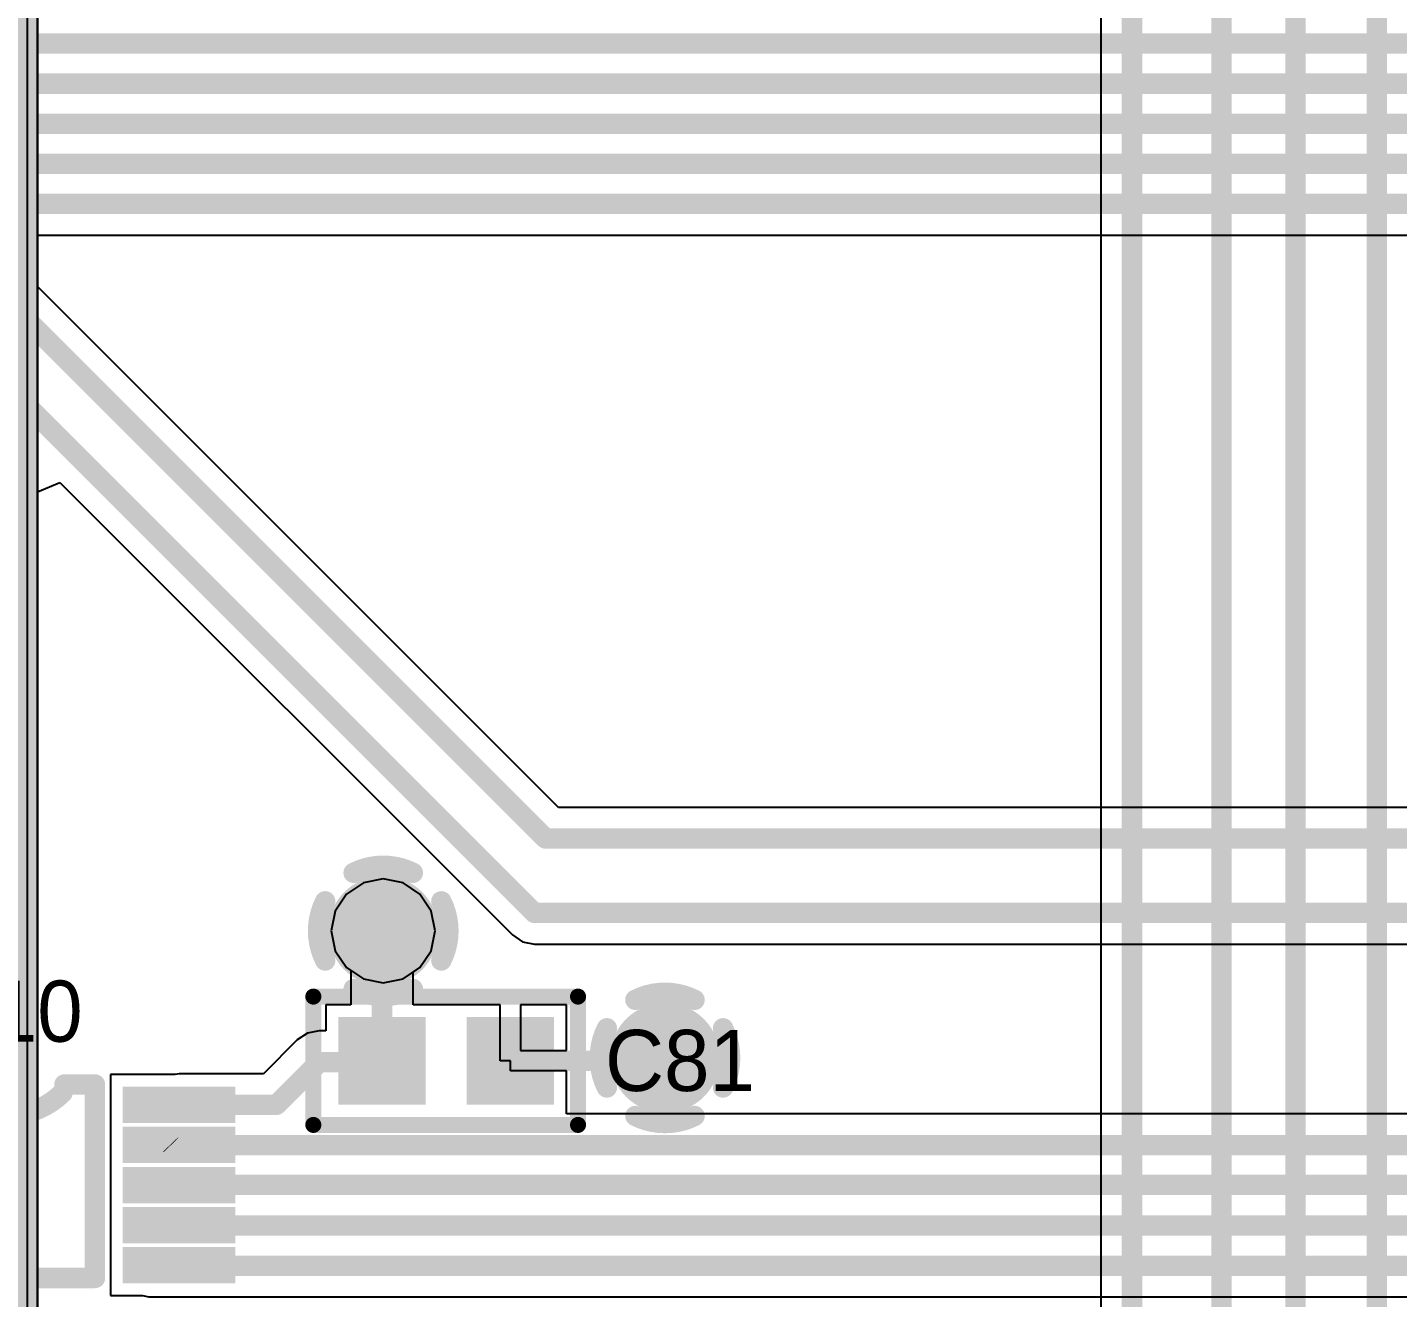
# Model space of a CAD drawing. Header units: millimetres. Extents: x 6.83 to 16.18, y 4.59 to 12.3.
# Drawn here: x 12.358 to 13.03, y 6.031 to 6.655 of the extents above; entities that cross this region are included whole.
import ezdxf

# ---------------------------------------------------------------- set-up
doc = ezdxf.new("R2010")
doc.units = ezdxf.units.MM
doc.header["$MEASUREMENT"] = 0
for name, color, linetype in [('BottomLayer', 5, 'Continuous'), ('BottomSolder', 6, 'Continuous'), ('InternalPlane1', 76, 'Continuous'), ('InternalPlane2', 16, 'Continuous'), ('MultiLayer', 9, 'Continuous'), ('TopLayer', 1, 'Continuous'), ('TopOverlay', 2, 'Continuous'), ('TopPaste', 8, 'Continuous'), ('TopSolder', 216, 'Continuous'), ('ViaHoleLayer', 16, 'Continuous')]:
    doc.layers.add(name, color=color, linetype=linetype)

# ---------------------------------------------------------------- blocks, each defined once
blk = doc.blocks.new('MSOP10_67')
at = {"layer": 'TopLayer'}
for points in [[(-0.11862, 0.06708), (-0.07138, 0.06708), (-0.11862, 0.07692), (-0.07138, 0.07692)], [(0.05264, 0.06708), (0.09988, 0.06708), (0.05264, 0.07692), (0.09988, 0.07692)], [(-0.11862, 0.04739), (-0.07138, 0.04739), (-0.11862, 0.05724), (-0.07138, 0.05724)], [(0.05264, 0.04739), (0.09988, 0.04739), (0.05264, 0.05724), (0.09988, 0.05724)], [(-0.11862, 0.02771), (-0.07138, 0.02771), (-0.11862, 0.03755), (-0.07138, 0.03755)], [(0.05264, 0.02771), (0.09988, 0.02771), (0.05264, 0.03755), (0.09988, 0.03755)], [(-0.11862, 0.00802), (-0.07138, 0.00802), (-0.11862, 0.01787), (-0.07138, 0.01787)], [(0.05264, 0.00802), (0.09988, 0.00802), (0.05264, 0.01787), (0.09988, 0.01787)], [(-0.11862, -0.01166), (-0.07138, -0.01166), (-0.11862, -0.00182), (-0.07138, -0.00182)], [(0.05264, -0.01166), (0.09988, -0.01166), (0.05264, -0.00182), (0.09988, -0.00182)]]:
    blk.add_solid(points, dxfattribs=at)
at = {"layer": 'TopOverlay', "const_width": 0.01}
for points in [[(-0.05, 0.082), (-0.035, 0.082)], [(-0.05, -0.013), (-0.05, 0.082)], [(0.02, 0.082), (0.035, 0.082)], [(0.035, -0.013), (0.035, 0.082)], [(-0.05, -0.013), (0.035, -0.013)]]:
    blk.add_lwpolyline(points, dxfattribs=at)
at = {"layer": 'TopOverlay', "const_width": 0.005}
for points in [[(-0.0525, 0.082, 1), (-0.0475, 0.082, 1)], [(-0.0525, 0.082, 1), (-0.0475, 0.082, 1)], [(-0.0375, 0.082, 1), (-0.0325, 0.082, 1)], [(-0.03658, 0.07792, 1), (-0.03158, 0.07792, 1)], [(0.01658, 0.07792, 1), (0.02158, 0.07792, 1)], [(0.0175, 0.082, 1), (0.0225, 0.082, 1)], [(0.0325, 0.082, 1), (0.0375, 0.082, 1)], [(0.0325, 0.082, 1), (0.0375, 0.082, 1)], [(-0.0525, -0.013, 1), (-0.0475, -0.013, 1)], [(-0.0525, -0.013, 1), (-0.0475, -0.013, 1)], [(0.0325, -0.013, 1), (0.0375, -0.013, 1)], [(0.0325, -0.013, 1), (0.0375, -0.013, 1)]]:
    blk.add_lwpolyline(points, format="xyb", close=True, dxfattribs=at)
at = {"layer": 'TopOverlay', "const_width": 0.01}
blk.add_lwpolyline([(0.01908, 0.07792, -0.414214), (-0.03408, 0.07792)], format="xyb", dxfattribs=at)
at = {"layer": 'TopPaste'}
for points in [[(-0.11862, 0.06708), (-0.07138, 0.06708), (-0.11862, 0.07692), (-0.07138, 0.07692)], [(0.05264, 0.06708), (0.09988, 0.06708), (0.05264, 0.07692), (0.09988, 0.07692)], [(-0.11862, 0.04739), (-0.07138, 0.04739), (-0.11862, 0.05724), (-0.07138, 0.05724)], [(0.05264, 0.04739), (0.09988, 0.04739), (0.05264, 0.05724), (0.09988, 0.05724)], [(-0.11862, 0.02771), (-0.07138, 0.02771), (-0.11862, 0.03755), (-0.07138, 0.03755)], [(0.05264, 0.02771), (0.09988, 0.02771), (0.05264, 0.03755), (0.09988, 0.03755)], [(-0.11862, 0.00802), (-0.07138, 0.00802), (-0.11862, 0.01787), (-0.07138, 0.01787)], [(0.05264, 0.00802), (0.09988, 0.00802), (0.05264, 0.01787), (0.09988, 0.01787)], [(-0.11862, -0.01166), (-0.07138, -0.01166), (-0.11862, -0.00182), (-0.07138, -0.00182)], [(0.05264, -0.01166), (0.09988, -0.01166), (0.05264, -0.00182), (0.09988, -0.00182)]]:
    blk.add_solid(points, dxfattribs=at)
at = {"layer": 'TopSolder'}
for points in [[(-0.12262, 0.06308), (-0.06738, 0.06308), (-0.12262, 0.08092), (-0.06738, 0.08092)], [(0.04864, 0.06308), (0.10388, 0.06308), (0.04864, 0.08092), (0.10388, 0.08092)], [(-0.12262, 0.04339), (-0.06738, 0.04339), (-0.12262, 0.06124), (-0.06738, 0.06124)], [(0.04864, 0.04339), (0.10388, 0.04339), (0.04864, 0.06124), (0.10388, 0.06124)], [(-0.12262, 0.02371), (-0.06738, 0.02371), (-0.12262, 0.04155), (-0.06738, 0.04155)], [(0.04864, 0.02371), (0.10388, 0.02371), (0.04864, 0.04155), (0.10388, 0.04155)], [(-0.12262, 0.00402), (-0.06738, 0.00402), (-0.12262, 0.02187), (-0.06738, 0.02187)], [(0.04864, 0.00402), (0.10388, 0.00402), (0.04864, 0.02187), (0.10388, 0.02187)], [(-0.12262, -0.01566), (-0.06738, -0.01566), (-0.12262, 0.00218), (-0.06738, 0.00218)], [(0.04864, -0.01566), (0.10388, -0.01566), (0.04864, 0.00218), (0.10388, 0.00218)]]:
    blk.add_solid(points, dxfattribs=at)
blk = doc.blocks.new('0603_221')
at = {"layer": 'TopLayer'}
for points in [[(0.02175, -0.04726), (0.02175, -0.01226), (-0.01325, -0.04726), (-0.01325, -0.01226)], [(0.02175, -0.11026), (0.02175, -0.07526), (-0.01325, -0.11026), (-0.01325, -0.07526)]]:
    blk.add_solid(points, dxfattribs=at)
at = {"layer": 'TopOverlay', "const_width": 0.00787}
for points in [[(-0.02724, 0.00394), (-0.02724, -0.12598)], [(-0.02724, 0.00394), (0.03575, 0.00394)], [(0.03575, 0.00394), (0.03575, -0.12598)], [(-0.02724, -0.12598), (0.03575, -0.12598)]]:
    blk.add_lwpolyline(points, dxfattribs=at)
at = {"layer": 'TopOverlay', "const_width": 0.00394}
for points in [[(-0.02921, 0.00394, 1), (-0.02528, 0.00394, 1)], [(-0.02921, 0.00394, 1), (-0.02528, 0.00394, 1)], [(0.03378, 0.00394, 1), (0.03772, 0.00394, 1)], [(0.03378, 0.00394, 1), (0.03772, 0.00394, 1)], [(-0.02921, -0.12598, 1), (-0.02528, -0.12598, 1)], [(-0.02921, -0.12598, 1), (-0.02528, -0.12598, 1)], [(0.03378, -0.12598, 1), (0.03772, -0.12598, 1)], [(0.03378, -0.12598, 1), (0.03772, -0.12598, 1)]]:
    blk.add_lwpolyline(points, format="xyb", close=True, dxfattribs=at)
at = {"layer": 'TopPaste'}
for points in [[(0.02175, -0.04726), (0.02175, -0.01226), (-0.01325, -0.04726), (-0.01325, -0.01226)], [(0.02175, -0.11026), (0.02175, -0.07526), (-0.01325, -0.11026), (-0.01325, -0.07526)]]:
    blk.add_solid(points, dxfattribs=at)
at = {"layer": 'TopSolder'}
for points in [[(0.02575, -0.05126), (0.02575, -0.00826), (-0.01725, -0.05126), (-0.01725, -0.00826)], [(0.02575, -0.11426), (0.02575, -0.07126), (-0.01725, -0.11426), (-0.01725, -0.07126)]]:
    blk.add_solid(points, dxfattribs=at)

msp = doc.modelspace()

# ---------------------------------------------------------------- linework, layer by layer
at = {"layer": 'BottomLayer'}
for p, q in [((12.36285, 4.86108), (12.36285, 9.17685)), ((12.88453, 6.89238), (12.88453, 5.97248)), ((12.52256, 6.23453), (12.51429, 6.22901)), ((12.53232, 6.23647), (12.52256, 6.23453)), ((12.54207, 6.23453), (12.53232, 6.23647)), ((12.55034, 6.22901), (12.54207, 6.23453)), ((12.51429, 6.22901), (12.50877, 6.22074)), ((12.55587, 6.22074), (12.55034, 6.22901)), ((12.50877, 6.22074), (12.50683, 6.21098)), ((12.55781, 6.21098), (12.55587, 6.22074)), ((12.50683, 6.21098), (12.50877, 6.20123)), ((12.55587, 6.20123), (12.55781, 6.21098)), ((12.50877, 6.20123), (12.51429, 6.19296)), ((12.55034, 6.19296), (12.55587, 6.20123)), ((12.51429, 6.19296), (12.52256, 6.18743)), ((12.52256, 6.18743), (12.53232, 6.18549)), ((12.53232, 6.18549), (12.54207, 6.18743)), ((12.54207, 6.18743), (12.55034, 6.19296))]:
    msp.add_line(p, q, dxfattribs=at)
at = {"layer": 'BottomLayer', "const_width": 0.01}
for points in [[(12.98014, 5.99926), (12.98014, 7.76137)], [(13.02004, 6.01985), (13.02004, 7.65146)], [(12.89983, 5.97248), (12.89983, 6.91223)], [(12.94374, 5.98184), (12.94374, 6.8637)]]:
    msp.add_lwpolyline(points, dxfattribs=at)
at = {"layer": 'BottomLayer', "const_width": 0.015}
for points in [[(12.52482, 6.21098, 1), (12.53982, 6.21098, 1)], [(12.6631, 6.14864, 1), (12.6781, 6.14864, 1)]]:
    msp.add_lwpolyline(points, format="xyb", close=True, dxfattribs=at)
at = {"layer": 'BottomSolder', "const_width": 0.019}
for points in [[(12.52282, 6.21098, 1), (12.54182, 6.21098, 1)], [(12.6611, 6.14864, 1), (12.6801, 6.14864, 1)]]:
    msp.add_lwpolyline(points, format="xyb", close=True, dxfattribs=at)
at = {"layer": 'InternalPlane1'}
msp.add_line((12.3627, 4.86108), (12.3627, 9.17554), dxfattribs=at)
at = {"layer": 'InternalPlane1', "const_width": 0.03}
msp.add_lwpolyline([(12.34763, 4.83933), (12.34763, 9.18409)], dxfattribs=at)
at = {"layer": 'InternalPlane1'}
for points, const_width in [([(12.51882, 6.21098, 1), (12.54582, 6.21098, 1)], 0.027), ([(12.65357, 6.17715, 1), (12.65857, 6.17715, 1)], 0.005), ([(12.68262, 6.17715, 1), (12.68762, 6.17715, 1)], 0.005), ([(12.63958, 6.16317, 1), (12.64458, 6.16317, 1)], 0.005), ([(12.69661, 6.16317, 1), (12.70161, 6.16317, 1)], 0.005), ([(12.63958, 6.13411, 1), (12.64458, 6.13411, 1)], 0.005), ([(12.69661, 6.13411, 1), (12.70161, 6.13411, 1)], 0.005), ([(12.65357, 6.12013, 1), (12.65857, 6.12013, 1)], 0.005), ([(12.68262, 6.12013, 1), (12.68762, 6.12013, 1)], 0.005)]:
    msp.add_lwpolyline(points, format="xyb", close=True, dxfattribs=dict(at, const_width=const_width))
at = {"layer": 'InternalPlane1', "const_width": 0.01}
for points in [[(12.65607, 6.17715, -0.240079), (12.68512, 6.17715)], [(12.64208, 6.13411, -0.240079), (12.64208, 6.16317)], [(12.69911, 6.16317, -0.240079), (12.69911, 6.13411)], [(12.68512, 6.12013, -0.240079), (12.65607, 6.12013)]]:
    msp.add_lwpolyline(points, format="xyb", dxfattribs=at)
at = {"layer": 'InternalPlane2'}
msp.add_line((12.3577, 4.86108), (12.3577, 9.1684), dxfattribs=at)
at = {"layer": 'InternalPlane2', "const_width": 0.01}
for points in [[(12.51779, 6.2395, -0.240079), (12.54684, 6.2395)], [(12.50381, 6.19646, -0.240079), (12.50381, 6.22551)], [(12.56083, 6.22551, -0.240079), (12.56083, 6.19646)], [(12.54684, 6.18247, -0.240079), (12.51779, 6.18247)]]:
    msp.add_lwpolyline(points, format="xyb", dxfattribs=at)
at = {"layer": 'InternalPlane2'}
for points, const_width in [([(12.51529, 6.2395, 1), (12.52029, 6.2395, 1)], 0.005), ([(12.54434, 6.2395, 1), (12.54935, 6.2395, 1)], 0.005), ([(12.50131, 6.22551, 1), (12.50631, 6.22551, 1)], 0.005), ([(12.55833, 6.22551, 1), (12.56333, 6.22551, 1)], 0.005), ([(12.50131, 6.19646, 1), (12.50631, 6.19646, 1)], 0.005), ([(12.55833, 6.19646, 1), (12.56333, 6.19646, 1)], 0.005), ([(12.51529, 6.18247, 1), (12.52029, 6.18247, 1)], 0.005), ([(12.54434, 6.18247, 1), (12.54935, 6.18247, 1)], 0.005), ([(12.6571, 6.14864, 1), (12.6841, 6.14864, 1)], 0.027)]:
    msp.add_lwpolyline(points, format="xyb", close=True, dxfattribs=dict(at, const_width=const_width))
at = {"layer": 'MultiLayer', "const_width": 0.015}
for points in [[(12.52482, 6.21098, 1), (12.53982, 6.21098, 1)], [(12.6631, 6.14864, 1), (12.6781, 6.14864, 1)]]:
    msp.add_lwpolyline(points, format="xyb", close=True, dxfattribs=at)
at = {"layer": 'TopLayer'}
for p, q in [((12.3627, 6.52726), (12.3627, 6.55255)), ((12.3627, 6.55255), (13.1458, 6.55255)), ((12.61834, 6.27161), (12.3627, 6.52726)), ((12.3627, 6.42658), (12.37361, 6.4311)), ((12.37361, 6.4311), (12.59569, 6.20902)), ((12.3627, 5.72512), (12.3627, 6.42658)), ((13.46009, 6.27161), (12.61834, 6.27161)), ((12.52256, 6.23453), (12.51429, 6.22901)), ((12.53232, 6.23647), (12.52256, 6.23453)), ((12.54207, 6.23453), (12.53232, 6.23647)), ((12.55034, 6.22901), (12.54207, 6.23453)), ((12.51429, 6.22901), (12.50877, 6.22074)), ((12.55587, 6.22074), (12.55034, 6.22901)), ((12.50877, 6.22074), (12.50683, 6.21098)), ((12.55781, 6.21098), (12.55587, 6.22074)), ((12.50683, 6.21098), (12.50877, 6.20123)), ((12.55587, 6.20123), (12.55781, 6.21098)), ((12.59569, 6.20902), (12.60066, 6.2057)), ((12.50877, 6.20123), (12.51429, 6.19296)), ((12.55034, 6.19296), (12.55587, 6.20123)), ((12.60066, 6.2057), (12.60651, 6.20454)), ((12.60651, 6.20454), (13.47393, 6.20454)), ((12.51429, 6.19296), (12.51642, 6.19154)), ((12.51642, 6.19154), (12.51642, 6.17475)), ((12.547, 6.19073), (12.55034, 6.19296)), ((12.547, 6.17475), (12.547, 6.19073)), ((12.51642, 6.17475), (12.50421, 6.17475)), ((12.50421, 6.17475), (12.50421, 6.16191)), ((12.55921, 6.17475), (12.547, 6.17475)), ((12.5672, 6.17475), (12.55921, 6.17475)), ((12.55921, 6.17475), (12.55921, 6.17475)), ((12.5897, 6.17475), (12.5672, 6.17475)), ((12.5672, 6.17475), (12.5672, 6.17475)), ((12.5897, 6.14725), (12.5897, 6.17475)), ((12.6222, 6.17475), (12.5997, 6.17475)), ((12.5997, 6.17475), (12.5997, 6.15225)), ((12.6222, 6.15225), (12.6222, 6.17475)), ((12.49507, 6.16074), (12.4901, 6.15743)), ((12.50092, 6.16191), (12.49507, 6.16074)), ((12.50421, 6.16191), (12.50092, 6.16191)), ((12.4901, 6.15743), (12.47356, 6.14088)), ((12.5947, 6.14725), (12.5897, 6.14725)), ((12.5947, 6.14225), (12.5947, 6.14725)), ((12.5997, 6.15225), (12.6222, 6.15225)), ((12.43022, 6.14051), (12.39847, 6.14051)), ((12.39847, 6.14051), (12.39847, 6.11067)), ((12.43209, 6.14088), (12.43022, 6.14051)), ((12.47356, 6.14088), (12.43209, 6.14088)), ((12.6222, 6.14225), (12.5947, 6.14225)), ((12.6222, 6.12115), (12.6222, 6.14225)), ((13.40725, 6.12115), (12.6222, 6.12115)), ((12.39847, 6.11067), (12.39847, 6.0713)), ((12.39847, 6.0713), (12.39847, 6.03193)), ((12.39847, 6.03193), (12.41423, 6.03193)), ((12.41423, 6.03193), (12.41728, 6.03132)), ((12.41728, 6.03132), (13.48344, 6.03132))]:
    msp.add_line(p, q, dxfattribs=at)
at = {"layer": 'TopLayer', "const_width": 0.01}
for points in [[(12.17457, 6.64659), (13.47011, 6.64659)], [(12.14646, 6.6269), (13.47011, 6.6269)], [(12.1227, 6.60722), (13.47011, 6.60722)], [(12.09405, 6.58753), (13.47011, 6.58753)], [(12.0672, 6.56785), (13.47011, 6.56785)], [(12.33173, 6.5366), (12.61201, 6.25632)], [(12.31836, 6.50798), (12.60651, 6.21983)], [(12.61201, 6.25632), (13.46642, 6.25632)], [(12.60651, 6.21983), (13.47499, 6.21983)], [(12.53171, 6.14725), (12.53171, 6.21047)], [(12.47989, 6.12559), (12.50092, 6.14661)], [(12.50092, 6.14661), (12.51507, 6.14661)], [(12.5947, 6.14725), (12.67207, 6.14725)], [(12.43209, 6.12559), (12.47989, 6.12559)], [(12.41588, 6.10586), (13.41358, 6.10586)], [(12.42791, 6.10609), (12.42813, 6.10586)], [(12.41391, 6.08626), (13.4296, 6.08626)], [(12.4156, 6.06635), (13.45955, 6.06635)], [(12.41728, 6.04661), (13.48344, 6.04661)]]:
    msp.add_lwpolyline(points, dxfattribs=at)
at = {"layer": 'TopLayer'}
for points, const_width in [([(12.60951, 6.25632, 1), (12.61451, 6.25632, 1)], 0.005), ([(12.60951, 6.25632, 1), (12.61451, 6.25632, 1)], 0.005), ([(12.52482, 6.21098, 1), (12.53982, 6.21098, 1)], 0.015), ([(12.60401, 6.21983, 1), (12.60901, 6.21983, 1)], 0.005), ([(12.60401, 6.21983, 1), (12.60901, 6.21983, 1)], 0.005), ([(12.52921, 6.21047, 1), (12.53421, 6.21047, 1)], 0.005), ([(12.6631, 6.14864, 1), (12.6781, 6.14864, 1)], 0.015), ([(12.49842, 6.14661, 1), (12.50342, 6.14661, 1)], 0.005), ([(12.49842, 6.14661, 1), (12.50342, 6.14661, 1)], 0.005), ([(12.51257, 6.14661, 1), (12.51757, 6.14661, 1)], 0.005), ([(12.52921, 6.14725, 1), (12.53421, 6.14725, 1)], 0.005), ([(12.5922, 6.14725, 1), (12.5972, 6.14725, 1)], 0.005), ([(12.66957, 6.14725, 1), (12.67457, 6.14725, 1)], 0.005), ([(12.42959, 6.12559, 1), (12.43459, 6.12559, 1)], 0.005), ([(12.47739, 6.12559, 1), (12.48239, 6.12559, 1)], 0.005), ([(12.47739, 6.12559, 1), (12.48239, 6.12559, 1)], 0.005), ([(12.41338, 6.10586, 1), (12.41838, 6.10586, 1)], 0.005), ([(12.42541, 6.10609, 1), (12.43041, 6.10609, 1)], 0.005), ([(12.42563, 6.10586, 1), (12.43063, 6.10586, 1)], 0.005), ([(12.41141, 6.08626, 1), (12.41641, 6.08626, 1)], 0.005), ([(12.4131, 6.06635, 1), (12.4181, 6.06635, 1)], 0.005), ([(12.41478, 6.04661, 1), (12.41978, 6.04661, 1)], 0.005)]:
    msp.add_lwpolyline(points, format="xyb", close=True, dxfattribs=dict(at, const_width=const_width))
at = {"layer": 'TopSolder', "const_width": 0.019}
for points in [[(12.52282, 6.21098, 1), (12.54182, 6.21098, 1)], [(12.6611, 6.14864, 1), (12.6801, 6.14864, 1)]]:
    msp.add_lwpolyline(points, format="xyb", close=True, dxfattribs=at)
at = {"layer": 'ViaHoleLayer', "const_width": 0.007}
for points in [[(12.52882, 6.21098, 1), (12.53582, 6.21098, 1)], [(12.6671, 6.14864, 1), (12.6741, 6.14864, 1)]]:
    msp.add_lwpolyline(points, format="xyb", close=True, dxfattribs=at)

# ---------------------------------------------------------------- block references
for name, p, rotation in [('0603_221', (12.50195, 6.14299), 90), ('MSOP10_67', (12.35583, 6.05359), 360)]:
    msp.add_blockref(name, p, dxfattribs=dict(rotation=rotation))

# ---------------------------------------------------------------- texts
at = {"layer": 'TopOverlay'}
for s, p in [('U10', (12.31122, 6.15658)), ('C81', (12.64117, 6.13239))]:
    msp.add_text(s, height=0.03, dxfattribs=at).set_placement(p)

doc.saveas('drawing.dxf')
